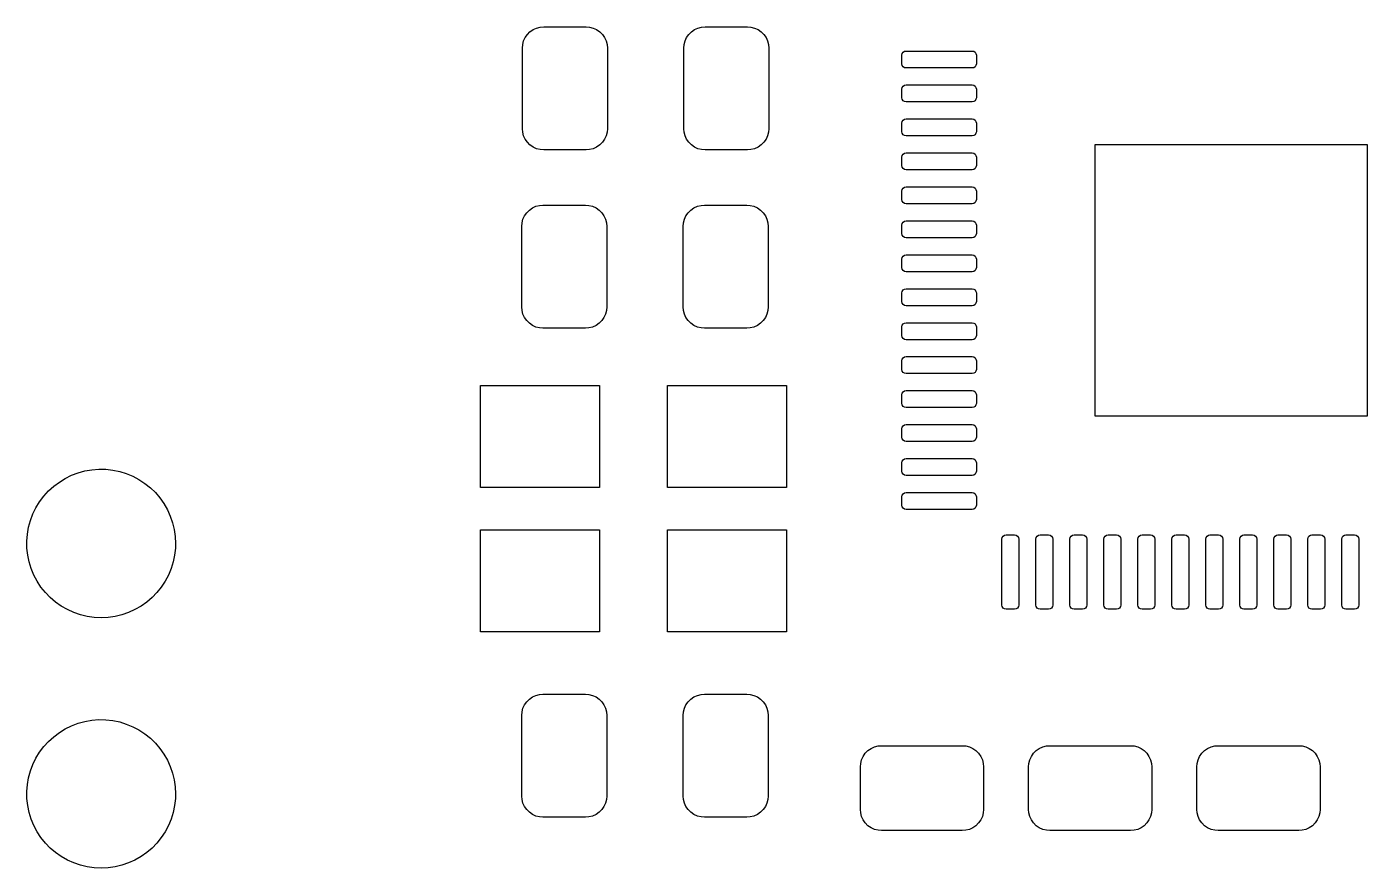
# Model space of a CAD drawing. Extents: x 92.4 to 156.4, y -90.2 to -56.2.
# Drawn here: x 110.83 to 126.6, y -81.92 to -72.01 of the extents above; entities that cross this region are included whole.
import ezdxf

# ---------------------------------------------------------------- set-up
doc = ezdxf.new("R2010")
doc.units = 0
doc.layers.add('BLACK', color=7, linetype='CONTINUOUS')

msp = doc.modelspace()

# ---------------------------------------------------------------- linework, layer by layer
at = {"layer": 'BLACK', "linetype": 'CONTINUOUS'}
for p, q in [((116.716, -72.1043), (116.747, -72.0729)), ((116.747, -72.0729), (116.784, -72.0475)), ((116.784, -72.0475), (116.824, -72.029)), ((116.824, -72.029), (116.867, -72.018)), ((116.867, -72.018), (116.908, -72.0147)), ((116.908, -72.0147), (117.408, -72.0147)), ((117.408, -72.0147), (117.448, -72.018)), ((117.448, -72.018), (117.491, -72.029)), ((117.491, -72.029), (117.531, -72.0475)), ((117.531, -72.0475), (117.568, -72.0729)), ((117.568, -72.0729), (117.599, -72.1043)), ((118.616, -72.1043), (118.647, -72.0729)), ((118.647, -72.0729), (118.684, -72.0475)), ((118.684, -72.0475), (118.724, -72.029)), ((118.724, -72.029), (118.767, -72.018)), ((118.767, -72.018), (118.808, -72.0147)), ((118.808, -72.0147), (119.308, -72.0147)), ((119.308, -72.0147), (119.348, -72.018)), ((119.348, -72.018), (119.391, -72.029)), ((119.391, -72.029), (119.431, -72.0475)), ((119.431, -72.0475), (119.468, -72.0729)), ((119.468, -72.0729), (119.499, -72.1043)), ((116.658, -72.2647), (116.661, -72.2243)), ((116.661, -72.2243), (116.672, -72.1812)), ((116.672, -72.1812), (116.69, -72.1408)), ((116.69, -72.1408), (116.716, -72.1043)), ((117.599, -72.1043), (117.625, -72.1408)), ((117.625, -72.1408), (117.643, -72.1812)), ((117.643, -72.1812), (117.654, -72.2243)), ((117.654, -72.2243), (117.658, -72.2647)), ((118.558, -72.2647), (118.561, -72.2243)), ((118.561, -72.2243), (118.572, -72.1812)), ((118.572, -72.1812), (118.59, -72.1408)), ((118.59, -72.1408), (118.616, -72.1043)), ((119.499, -72.1043), (119.525, -72.1408)), ((119.525, -72.1408), (119.543, -72.1812)), ((119.543, -72.1812), (119.554, -72.2243)), ((119.554, -72.2243), (119.558, -72.2647)), ((116.658, -73.2147), (116.658, -72.2647)), ((117.658, -72.2647), (117.658, -73.2147)), ((118.558, -73.2147), (118.558, -72.2647)), ((119.558, -72.2647), (119.558, -73.2147)), ((121.125, -72.35), (121.129, -72.3309)), ((121.125, -72.45), (121.125, -72.35)), ((121.129, -72.3309), (121.14, -72.3146)), ((121.14, -72.3146), (121.156, -72.3038)), ((121.156, -72.3038), (121.175, -72.3)), ((121.175, -72.3), (121.95, -72.3)), ((121.95, -72.3), (121.969, -72.3038)), ((121.969, -72.3038), (121.985, -72.3146)), ((121.985, -72.3146), (121.996, -72.3309)), ((121.996, -72.3309), (122, -72.35)), ((122, -72.35), (122, -72.45)), ((121.129, -72.4691), (121.125, -72.45)), ((121.14, -72.4854), (121.129, -72.4691)), ((121.156, -72.4962), (121.14, -72.4854)), ((121.175, -72.5), (121.156, -72.4962)), ((121.95, -72.5), (121.175, -72.5)), ((121.969, -72.4962), (121.95, -72.5)), ((121.985, -72.4854), (121.969, -72.4962)), ((121.996, -72.4691), (121.985, -72.4854)), ((122, -72.45), (121.996, -72.4691)), ((121.129, -72.7309), (121.14, -72.7146)), ((121.14, -72.7146), (121.156, -72.7038)), ((121.156, -72.7038), (121.175, -72.7)), ((121.175, -72.7), (121.95, -72.7)), ((121.95, -72.7), (121.969, -72.7038)), ((121.969, -72.7038), (121.985, -72.7146)), ((121.985, -72.7146), (121.996, -72.7309)), ((121.125, -72.75), (121.129, -72.7309)), ((121.125, -72.85), (121.125, -72.75)), ((121.129, -72.8691), (121.125, -72.85)), ((121.14, -72.8854), (121.129, -72.8691)), ((121.996, -72.8691), (121.985, -72.8854)), ((121.996, -72.7309), (122, -72.75)), ((122, -72.85), (121.996, -72.8691)), ((122, -72.75), (122, -72.85)), ((121.156, -72.8962), (121.14, -72.8854)), ((121.175, -72.9), (121.156, -72.8962)), ((121.95, -72.9), (121.175, -72.9)), ((121.969, -72.8962), (121.95, -72.9)), ((121.985, -72.8854), (121.969, -72.8962)), ((121.125, -73.15), (121.129, -73.1309)), ((121.125, -73.25), (121.125, -73.15)), ((121.129, -73.1309), (121.14, -73.1146)), ((121.14, -73.1146), (121.156, -73.1038)), ((121.156, -73.1038), (121.175, -73.1)), ((121.175, -73.1), (121.95, -73.1)), ((121.95, -73.1), (121.969, -73.1038)), ((121.969, -73.1038), (121.985, -73.1146)), ((121.985, -73.1146), (121.996, -73.1309)), ((121.996, -73.1309), (122, -73.15)), ((122, -73.15), (122, -73.25)), ((116.661, -73.2551), (116.658, -73.2147)), ((116.672, -73.2981), (116.661, -73.2551)), ((116.69, -73.3386), (116.672, -73.2981)), ((116.716, -73.3751), (116.69, -73.3386)), ((117.625, -73.3386), (117.599, -73.3751)), ((117.643, -73.2981), (117.625, -73.3386)), ((117.654, -73.2551), (117.643, -73.2981)), ((117.658, -73.2147), (117.654, -73.2551)), ((118.561, -73.2551), (118.558, -73.2147)), ((118.572, -73.2981), (118.561, -73.2551)), ((118.59, -73.3386), (118.572, -73.2981)), ((118.616, -73.3751), (118.59, -73.3386)), ((119.525, -73.3386), (119.499, -73.3751)), ((119.543, -73.2981), (119.525, -73.3386)), ((119.554, -73.2551), (119.543, -73.2981)), ((119.558, -73.2147), (119.554, -73.2551)), ((121.129, -73.2691), (121.125, -73.25)), ((121.14, -73.2854), (121.129, -73.2691)), ((121.156, -73.2962), (121.14, -73.2854)), ((121.175, -73.3), (121.156, -73.2962)), ((121.95, -73.3), (121.175, -73.3)), ((121.969, -73.2962), (121.95, -73.3)), ((121.985, -73.2854), (121.969, -73.2962)), ((121.996, -73.2691), (121.985, -73.2854)), ((122, -73.25), (121.996, -73.2691)), ((116.747, -73.4065), (116.716, -73.3751)), ((116.784, -73.4319), (116.747, -73.4065)), ((116.824, -73.4504), (116.784, -73.4319)), ((116.867, -73.4614), (116.824, -73.4504)), ((116.908, -73.4647), (116.867, -73.4614)), ((117.408, -73.4647), (116.908, -73.4647)), ((117.448, -73.4614), (117.408, -73.4647)), ((117.491, -73.4504), (117.448, -73.4614)), ((117.531, -73.4319), (117.491, -73.4504)), ((117.568, -73.4065), (117.531, -73.4319)), ((117.599, -73.3751), (117.568, -73.4065)), ((118.647, -73.4065), (118.616, -73.3751)), ((118.684, -73.4319), (118.647, -73.4065)), ((118.724, -73.4504), (118.684, -73.4319)), ((118.767, -73.4614), (118.724, -73.4504)), ((118.808, -73.4647), (118.767, -73.4614)), ((119.308, -73.4647), (118.808, -73.4647)), ((119.348, -73.4614), (119.308, -73.4647)), ((119.391, -73.4504), (119.348, -73.4614)), ((119.431, -73.4319), (119.391, -73.4504)), ((119.468, -73.4065), (119.431, -73.4319)), ((119.499, -73.3751), (119.468, -73.4065)), ((121.14, -73.5146), (121.156, -73.5038)), ((121.156, -73.5038), (121.175, -73.5)), ((121.175, -73.5), (121.95, -73.5)), ((121.95, -73.5), (121.969, -73.5038)), ((121.969, -73.5038), (121.985, -73.5146)), ((123.4, -76.6), (123.4, -73.4)), ((123.4, -73.4), (126.6, -73.4)), ((126.6, -73.4), (126.6, -76.6)), ((121.125, -73.55), (121.129, -73.5309)), ((121.125, -73.65), (121.125, -73.55)), ((121.129, -73.6691), (121.125, -73.65)), ((121.129, -73.5309), (121.14, -73.5146)), ((121.14, -73.6854), (121.129, -73.6691)), ((121.985, -73.5146), (121.996, -73.5309)), ((121.996, -73.6691), (121.985, -73.6854)), ((121.996, -73.5309), (122, -73.55)), ((122, -73.65), (121.996, -73.6691)), ((122, -73.55), (122, -73.65)), ((121.156, -73.6962), (121.14, -73.6854)), ((121.175, -73.7), (121.156, -73.6962)), ((121.95, -73.7), (121.175, -73.7)), ((121.969, -73.6962), (121.95, -73.7)), ((121.985, -73.6854), (121.969, -73.6962)), ((121.125, -73.95), (121.129, -73.9309)), ((121.125, -74.05), (121.125, -73.95)), ((121.129, -73.9309), (121.14, -73.9146)), ((121.14, -73.9146), (121.156, -73.9038)), ((121.156, -73.9038), (121.175, -73.9)), ((121.175, -73.9), (121.95, -73.9)), ((121.95, -73.9), (121.969, -73.9038)), ((121.969, -73.9038), (121.985, -73.9146)), ((121.985, -73.9146), (121.996, -73.9309)), ((121.996, -73.9309), (122, -73.95)), ((122, -73.95), (122, -74.05)), ((116.776, -74.1478), (116.817, -74.1293)), ((116.817, -74.1293), (116.86, -74.1183)), ((116.86, -74.1183), (116.9, -74.115)), ((116.9, -74.115), (117.4, -74.115)), ((117.4, -74.115), (117.44, -74.1183)), ((117.44, -74.1183), (117.483, -74.1293)), ((117.483, -74.1293), (117.524, -74.1478)), ((118.676, -74.1478), (118.717, -74.1293)), ((118.717, -74.1293), (118.76, -74.1183)), ((118.76, -74.1183), (118.8, -74.115)), ((118.8, -74.115), (119.3, -74.115)), ((119.3, -74.115), (119.34, -74.1183)), ((119.34, -74.1183), (119.383, -74.1293)), ((119.383, -74.1293), (119.424, -74.1478)), ((121.129, -74.0691), (121.125, -74.05)), ((121.14, -74.0854), (121.129, -74.0691)), ((121.156, -74.0962), (121.14, -74.0854)), ((121.175, -74.1), (121.156, -74.0962)), ((121.95, -74.1), (121.175, -74.1)), ((121.969, -74.0962), (121.95, -74.1)), ((121.985, -74.0854), (121.969, -74.0962)), ((121.996, -74.0691), (121.985, -74.0854)), ((122, -74.05), (121.996, -74.0691)), ((116.653, -74.3246), (116.664, -74.2815)), ((116.664, -74.2815), (116.683, -74.2411)), ((116.683, -74.2411), (116.708, -74.2046)), ((116.708, -74.2046), (116.74, -74.1732)), ((116.74, -74.1732), (116.776, -74.1478)), ((117.524, -74.1478), (117.56, -74.1732)), ((117.56, -74.1732), (117.592, -74.2046)), ((117.592, -74.2046), (117.617, -74.2411)), ((117.617, -74.2411), (117.636, -74.2815)), ((117.636, -74.2815), (117.647, -74.3246)), ((118.553, -74.3246), (118.564, -74.2815)), ((118.564, -74.2815), (118.583, -74.2411)), ((118.583, -74.2411), (118.608, -74.2046)), ((118.608, -74.2046), (118.64, -74.1732)), ((118.64, -74.1732), (118.676, -74.1478)), ((119.424, -74.1478), (119.46, -74.1732)), ((119.46, -74.1732), (119.492, -74.2046)), ((119.492, -74.2046), (119.517, -74.2411)), ((119.517, -74.2411), (119.536, -74.2815)), ((119.536, -74.2815), (119.547, -74.3246)), ((121.156, -74.3038), (121.175, -74.3)), ((121.175, -74.3), (121.95, -74.3)), ((121.95, -74.3), (121.969, -74.3038)), ((116.65, -74.365), (116.653, -74.3246)), ((116.65, -75.315), (116.65, -74.365)), ((117.647, -74.3246), (117.65, -74.365)), ((117.65, -74.365), (117.65, -75.315)), ((118.55, -74.365), (118.553, -74.3246)), ((118.55, -75.315), (118.55, -74.365)), ((119.547, -74.3246), (119.55, -74.365)), ((119.55, -74.365), (119.55, -75.315)), ((121.125, -74.35), (121.129, -74.3309)), ((121.125, -74.45), (121.125, -74.35)), ((121.129, -74.4691), (121.125, -74.45)), ((121.129, -74.3309), (121.14, -74.3146)), ((121.14, -74.3146), (121.156, -74.3038)), ((121.969, -74.3038), (121.985, -74.3146)), ((121.985, -74.3146), (121.996, -74.3309)), ((121.996, -74.3309), (122, -74.35)), ((122, -74.45), (121.996, -74.4691)), ((122, -74.35), (122, -74.45)), ((121.14, -74.4854), (121.129, -74.4691)), ((121.156, -74.4962), (121.14, -74.4854)), ((121.175, -74.5), (121.156, -74.4962)), ((121.95, -74.5), (121.175, -74.5)), ((121.969, -74.4962), (121.95, -74.5)), ((121.985, -74.4854), (121.969, -74.4962)), ((121.996, -74.4691), (121.985, -74.4854)), ((121.125, -74.75), (121.129, -74.7309)), ((121.125, -74.85), (121.125, -74.75)), ((121.129, -74.7309), (121.14, -74.7146)), ((121.14, -74.7146), (121.156, -74.7038)), ((121.156, -74.7038), (121.175, -74.7)), ((121.175, -74.7), (121.95, -74.7)), ((121.95, -74.7), (121.969, -74.7038)), ((121.969, -74.7038), (121.985, -74.7146)), ((121.985, -74.7146), (121.996, -74.7309)), ((121.996, -74.7309), (122, -74.75)), ((122, -74.75), (122, -74.85)), ((121.129, -74.8691), (121.125, -74.85)), ((121.14, -74.8854), (121.129, -74.8691)), ((121.156, -74.8962), (121.14, -74.8854)), ((121.175, -74.9), (121.156, -74.8962)), ((121.95, -74.9), (121.175, -74.9)), ((121.969, -74.8962), (121.95, -74.9)), ((121.985, -74.8854), (121.969, -74.8962)), ((121.996, -74.8691), (121.985, -74.8854)), ((122, -74.85), (121.996, -74.8691)), ((121.125, -75.15), (121.129, -75.1309)), ((121.125, -75.25), (121.125, -75.15)), ((121.129, -75.1309), (121.14, -75.1146)), ((121.14, -75.1146), (121.156, -75.1038)), ((121.156, -75.1038), (121.175, -75.1)), ((121.175, -75.1), (121.95, -75.1)), ((121.95, -75.1), (121.969, -75.1038)), ((121.969, -75.1038), (121.985, -75.1146)), ((121.985, -75.1146), (121.996, -75.1309)), ((121.996, -75.1309), (122, -75.15)), ((122, -75.15), (122, -75.25)), ((116.653, -75.3554), (116.65, -75.315)), ((116.664, -75.3985), (116.653, -75.3554)), ((116.683, -75.4389), (116.664, -75.3985)), ((117.636, -75.3985), (117.617, -75.4389)), ((117.647, -75.3554), (117.636, -75.3985)), ((117.65, -75.315), (117.647, -75.3554)), ((118.553, -75.3554), (118.55, -75.315)), ((118.564, -75.3985), (118.553, -75.3554)), ((118.583, -75.4389), (118.564, -75.3985)), ((119.536, -75.3985), (119.517, -75.4389)), ((119.547, -75.3554), (119.536, -75.3985)), ((119.55, -75.315), (119.547, -75.3554)), ((121.129, -75.2691), (121.125, -75.25)), ((121.14, -75.2854), (121.129, -75.2691)), ((121.156, -75.2962), (121.14, -75.2854)), ((121.175, -75.3), (121.156, -75.2962)), ((121.95, -75.3), (121.175, -75.3)), ((121.969, -75.2962), (121.95, -75.3)), ((121.985, -75.2854), (121.969, -75.2962)), ((121.996, -75.2691), (121.985, -75.2854)), ((122, -75.25), (121.996, -75.2691)), ((116.708, -75.4754), (116.683, -75.4389)), ((116.74, -75.5068), (116.708, -75.4754)), ((116.776, -75.5322), (116.74, -75.5068)), ((116.817, -75.5507), (116.776, -75.5322)), ((116.86, -75.5617), (116.817, -75.5507)), ((116.9, -75.565), (116.86, -75.5617)), ((117.44, -75.5617), (117.4, -75.565)), ((117.483, -75.5507), (117.44, -75.5617)), ((117.524, -75.5322), (117.483, -75.5507)), ((117.56, -75.5068), (117.524, -75.5322)), ((117.592, -75.4754), (117.56, -75.5068)), ((117.617, -75.4389), (117.592, -75.4754)), ((118.608, -75.4754), (118.583, -75.4389)), ((118.64, -75.5068), (118.608, -75.4754)), ((118.676, -75.5322), (118.64, -75.5068)), ((118.717, -75.5507), (118.676, -75.5322)), ((118.76, -75.5617), (118.717, -75.5507)), ((118.8, -75.565), (118.76, -75.5617)), ((119.34, -75.5617), (119.3, -75.565)), ((119.383, -75.5507), (119.34, -75.5617)), ((119.424, -75.5322), (119.383, -75.5507)), ((119.46, -75.5068), (119.424, -75.5322)), ((119.492, -75.4754), (119.46, -75.5068)), ((119.517, -75.4389), (119.492, -75.4754)), ((121.125, -75.55), (121.129, -75.5309)), ((121.125, -75.65), (121.125, -75.55)), ((121.129, -75.5309), (121.14, -75.5146)), ((121.14, -75.5146), (121.156, -75.5038)), ((121.156, -75.5038), (121.175, -75.5)), ((121.175, -75.5), (121.95, -75.5)), ((121.95, -75.5), (121.969, -75.5038)), ((121.969, -75.5038), (121.985, -75.5146)), ((121.985, -75.5146), (121.996, -75.5309)), ((121.996, -75.5309), (122, -75.55)), ((122, -75.55), (122, -75.65)), ((117.4, -75.565), (116.9, -75.565)), ((119.3, -75.565), (118.8, -75.565)), ((121.129, -75.6691), (121.125, -75.65)), ((121.14, -75.6854), (121.129, -75.6691)), ((121.156, -75.6962), (121.14, -75.6854)), ((121.175, -75.7), (121.156, -75.6962)), ((121.95, -75.7), (121.175, -75.7)), ((121.969, -75.6962), (121.95, -75.7)), ((121.985, -75.6854), (121.969, -75.6962)), ((121.996, -75.6691), (121.985, -75.6854)), ((122, -75.65), (121.996, -75.6691)), ((121.125, -75.95), (121.129, -75.9309)), ((121.125, -76.05), (121.125, -75.95)), ((121.129, -75.9309), (121.14, -75.9146)), ((121.14, -75.9146), (121.156, -75.9038)), ((121.156, -75.9038), (121.175, -75.9)), ((121.175, -75.9), (121.95, -75.9)), ((121.95, -75.9), (121.969, -75.9038)), ((121.969, -75.9038), (121.985, -75.9146)), ((121.985, -75.9146), (121.996, -75.9309)), ((121.996, -75.9309), (122, -75.95)), ((122, -75.95), (122, -76.05)), ((121.129, -76.0691), (121.125, -76.05)), ((121.14, -76.0854), (121.129, -76.0691)), ((121.156, -76.0962), (121.14, -76.0854)), ((121.175, -76.1), (121.156, -76.0962)), ((121.95, -76.1), (121.175, -76.1)), ((121.969, -76.0962), (121.95, -76.1)), ((121.985, -76.0854), (121.969, -76.0962)), ((121.996, -76.0691), (121.985, -76.0854)), ((122, -76.05), (121.996, -76.0691)), ((116.166, -77.4394), (116.166, -76.2394)), ((116.166, -76.2394), (117.566, -76.2394)), ((117.566, -76.2394), (117.566, -77.4394)), ((118.366, -77.4394), (118.366, -76.2394)), ((118.366, -76.2394), (119.766, -76.2394)), ((119.766, -76.2394), (119.766, -77.4394)), ((121.125, -76.35), (121.129, -76.3309)), ((121.125, -76.45), (121.125, -76.35)), ((121.129, -76.3309), (121.14, -76.3146)), ((121.14, -76.3146), (121.156, -76.3038)), ((121.156, -76.3038), (121.175, -76.3)), ((121.175, -76.3), (121.95, -76.3)), ((121.95, -76.3), (121.969, -76.3038)), ((121.969, -76.3038), (121.985, -76.3146)), ((121.985, -76.3146), (121.996, -76.3309)), ((121.996, -76.3309), (122, -76.35)), ((122, -76.35), (122, -76.45)), ((121.129, -76.4691), (121.125, -76.45)), ((121.14, -76.4854), (121.129, -76.4691)), ((121.156, -76.4962), (121.14, -76.4854)), ((121.175, -76.5), (121.156, -76.4962)), ((121.95, -76.5), (121.175, -76.5)), ((121.969, -76.4962), (121.95, -76.5)), ((121.985, -76.4854), (121.969, -76.4962)), ((121.996, -76.4691), (121.985, -76.4854)), ((122, -76.45), (121.996, -76.4691)), ((126.6, -76.6), (123.4, -76.6)), ((121.125, -76.75), (121.129, -76.7309)), ((121.125, -76.85), (121.125, -76.75)), ((121.129, -76.7309), (121.14, -76.7146)), ((121.14, -76.7146), (121.156, -76.7038)), ((121.156, -76.7038), (121.175, -76.7)), ((121.175, -76.7), (121.95, -76.7)), ((121.95, -76.7), (121.969, -76.7038)), ((121.969, -76.7038), (121.985, -76.7146)), ((121.985, -76.7146), (121.996, -76.7309)), ((121.996, -76.7309), (122, -76.75)), ((122, -76.75), (122, -76.85)), ((121.129, -76.8691), (121.125, -76.85)), ((121.14, -76.8854), (121.129, -76.8691)), ((121.156, -76.8962), (121.14, -76.8854)), ((121.175, -76.9), (121.156, -76.8962)), ((121.95, -76.9), (121.175, -76.9)), ((121.969, -76.8962), (121.95, -76.9)), ((121.985, -76.8854), (121.969, -76.8962)), ((121.996, -76.8691), (121.985, -76.8854)), ((122, -76.85), (121.996, -76.8691)), ((121.125, -77.15), (121.129, -77.1309)), ((121.129, -77.1309), (121.14, -77.1146)), ((121.14, -77.1146), (121.156, -77.1038)), ((121.156, -77.1038), (121.175, -77.1)), ((121.175, -77.1), (121.95, -77.1)), ((121.95, -77.1), (121.969, -77.1038)), ((121.969, -77.1038), (121.985, -77.1146)), ((121.985, -77.1146), (121.996, -77.1309)), ((121.996, -77.1309), (122, -77.15)), ((111.278, -77.3332), (111.352, -77.297)), ((111.352, -77.297), (111.43, -77.2678)), ((111.43, -77.2678), (111.509, -77.2461)), ((111.509, -77.2461), (111.59, -77.2319)), ((111.59, -77.2319), (111.673, -77.2254)), ((111.673, -77.2254), (111.755, -77.2267)), ((111.755, -77.2267), (111.837, -77.2358)), ((111.837, -77.2358), (111.918, -77.2525)), ((111.918, -77.2525), (111.996, -77.2767)), ((111.996, -77.2767), (112.073, -77.3083)), ((121.125, -77.25), (121.125, -77.15)), ((121.129, -77.2691), (121.125, -77.25)), ((121.14, -77.2854), (121.129, -77.2691)), ((121.156, -77.2962), (121.14, -77.2854)), ((121.175, -77.3), (121.156, -77.2962)), ((121.969, -77.2962), (121.95, -77.3)), ((121.985, -77.2854), (121.969, -77.2962)), ((121.996, -77.2691), (121.985, -77.2854)), ((122, -77.25), (121.996, -77.2691)), ((122, -77.15), (122, -77.25)), ((111.081, -77.4813), (111.142, -77.4258)), ((111.142, -77.4258), (111.208, -77.3763)), ((111.208, -77.3763), (111.278, -77.3332)), ((112.073, -77.3083), (112.145, -77.3469)), ((112.145, -77.3469), (112.214, -77.3921)), ((112.214, -77.3921), (112.279, -77.4437)), ((112.279, -77.4437), (112.338, -77.501)), ((117.566, -77.4394), (116.166, -77.4394)), ((119.766, -77.4394), (118.366, -77.4394)), ((121.95, -77.3), (121.175, -77.3)), ((110.933, -77.6785), (110.976, -77.6082)), ((110.976, -77.6082), (111.026, -77.5423)), ((111.026, -77.5423), (111.081, -77.4813)), ((112.338, -77.501), (112.391, -77.5637)), ((112.391, -77.5637), (112.439, -77.6312)), ((121.125, -77.55), (121.129, -77.5309)), ((121.125, -77.65), (121.125, -77.55)), ((121.129, -77.5309), (121.14, -77.5146)), ((121.14, -77.5146), (121.156, -77.5038)), ((121.156, -77.5038), (121.175, -77.5)), ((121.175, -77.5), (121.95, -77.5)), ((121.95, -77.5), (121.969, -77.5038)), ((121.969, -77.5038), (121.985, -77.5146)), ((121.985, -77.5146), (121.996, -77.5309)), ((121.996, -77.5309), (122, -77.55)), ((122, -77.55), (122, -77.65)), ((110.868, -77.8296), (110.897, -77.7525)), ((110.897, -77.7525), (110.933, -77.6785)), ((112.439, -77.6312), (112.48, -77.7028)), ((112.48, -77.7028), (112.514, -77.7779)), ((121.129, -77.6691), (121.125, -77.65)), ((121.14, -77.6854), (121.129, -77.6691)), ((121.156, -77.6962), (121.14, -77.6854)), ((121.175, -77.7), (121.156, -77.6962)), ((121.95, -77.7), (121.175, -77.7)), ((121.969, -77.6962), (121.95, -77.7)), ((121.985, -77.6854), (121.969, -77.6962)), ((121.996, -77.6691), (121.985, -77.6854)), ((122, -77.65), (121.996, -77.6691)), ((110.832, -77.9903), (110.846, -77.9091)), ((110.846, -77.9091), (110.868, -77.8296)), ((112.514, -77.7779), (112.54, -77.8559)), ((112.54, -77.8559), (112.56, -77.936)), ((110.825, -78.0725), (110.832, -77.9903)), ((110.827, -78.1549), (110.825, -78.0725)), ((112.56, -77.936), (112.571, -78.0177)), ((112.571, -78.0177), (112.575, -78.1)), ((116.166, -79.1394), (116.166, -77.9394)), ((116.166, -77.9394), (117.566, -77.9394)), ((117.566, -77.9394), (117.566, -79.1394)), ((118.366, -79.1394), (118.366, -77.9394)), ((118.366, -77.9394), (119.766, -77.9394)), ((119.766, -77.9394), (119.766, -79.1394)), ((122.3, -78.05), (122.304, -78.0309)), ((122.3, -78.825), (122.3, -78.05)), ((122.304, -78.0309), (122.315, -78.0146)), ((122.315, -78.0146), (122.331, -78.0038)), ((122.331, -78.0038), (122.35, -78)), ((122.35, -78), (122.45, -78)), ((122.45, -78), (122.469, -78.0038)), ((122.469, -78.0038), (122.485, -78.0146)), ((122.485, -78.0146), (122.496, -78.0309)), ((122.496, -78.0309), (122.5, -78.05)), ((122.5, -78.05), (122.5, -78.825)), ((122.7, -78.05), (122.704, -78.0309)), ((122.7, -78.825), (122.7, -78.05)), ((122.704, -78.0309), (122.715, -78.0146)), ((122.715, -78.0146), (122.731, -78.0038)), ((122.731, -78.0038), (122.75, -78)), ((122.75, -78), (122.85, -78)), ((122.85, -78), (122.869, -78.0038)), ((122.869, -78.0038), (122.885, -78.0146)), ((122.885, -78.0146), (122.896, -78.0309)), ((122.896, -78.0309), (122.9, -78.05)), ((122.9, -78.05), (122.9, -78.825)), ((123.1, -78.05), (123.104, -78.0309)), ((123.1, -78.825), (123.1, -78.05)), ((123.104, -78.0309), (123.115, -78.0146)), ((123.115, -78.0146), (123.131, -78.0038)), ((123.131, -78.0038), (123.15, -78)), ((123.15, -78), (123.25, -78)), ((123.25, -78), (123.269, -78.0038)), ((123.269, -78.0038), (123.285, -78.0146)), ((123.285, -78.0146), (123.296, -78.0309)), ((123.296, -78.0309), (123.3, -78.05)), ((123.3, -78.05), (123.3, -78.825)), ((123.5, -78.05), (123.504, -78.0309)), ((123.5, -78.825), (123.5, -78.05)), ((123.504, -78.0309), (123.515, -78.0146)), ((123.515, -78.0146), (123.531, -78.0038)), ((123.531, -78.0038), (123.55, -78)), ((123.55, -78), (123.65, -78)), ((123.65, -78), (123.669, -78.0038)), ((123.669, -78.0038), (123.685, -78.0146)), ((123.685, -78.0146), (123.696, -78.0309)), ((123.696, -78.0309), (123.7, -78.05)), ((123.7, -78.05), (123.7, -78.825)), ((123.9, -78.05), (123.904, -78.0309)), ((123.9, -78.825), (123.9, -78.05)), ((123.904, -78.0309), (123.915, -78.0146)), ((123.915, -78.0146), (123.931, -78.0038)), ((123.931, -78.0038), (123.95, -78)), ((123.95, -78), (124.05, -78)), ((124.05, -78), (124.069, -78.0038)), ((124.069, -78.0038), (124.085, -78.0146)), ((124.085, -78.0146), (124.096, -78.0309)), ((124.096, -78.0309), (124.1, -78.05)), ((124.1, -78.05), (124.1, -78.825)), ((124.3, -78.05), (124.304, -78.0309)), ((124.3, -78.825), (124.3, -78.05)), ((124.304, -78.0309), (124.315, -78.0146)), ((124.315, -78.0146), (124.331, -78.0038)), ((124.331, -78.0038), (124.35, -78)), ((124.35, -78), (124.45, -78)), ((124.45, -78), (124.469, -78.0038)), ((124.469, -78.0038), (124.485, -78.0146)), ((124.485, -78.0146), (124.496, -78.0309)), ((124.496, -78.0309), (124.5, -78.05)), ((124.5, -78.05), (124.5, -78.825)), ((124.7, -78.05), (124.704, -78.0309)), ((124.7, -78.825), (124.7, -78.05)), ((124.704, -78.0309), (124.715, -78.0146)), ((124.715, -78.0146), (124.731, -78.0038)), ((124.731, -78.0038), (124.75, -78)), ((124.75, -78), (124.85, -78)), ((124.85, -78), (124.869, -78.0038)), ((124.869, -78.0038), (124.885, -78.0146)), ((124.885, -78.0146), (124.896, -78.0309)), ((124.896, -78.0309), (124.9, -78.05)), ((124.9, -78.05), (124.9, -78.825)), ((125.1, -78.05), (125.104, -78.0309)), ((125.1, -78.825), (125.1, -78.05)), ((125.104, -78.0309), (125.115, -78.0146)), ((125.115, -78.0146), (125.131, -78.0038)), ((125.131, -78.0038), (125.15, -78)), ((125.15, -78), (125.25, -78)), ((125.25, -78), (125.269, -78.0038)), ((125.269, -78.0038), (125.285, -78.0146)), ((125.285, -78.0146), (125.296, -78.0309)), ((125.296, -78.0309), (125.3, -78.05)), ((125.3, -78.05), (125.3, -78.825)), ((125.5, -78.05), (125.504, -78.0309)), ((125.5, -78.825), (125.5, -78.05)), ((125.504, -78.0309), (125.515, -78.0146)), ((125.515, -78.0146), (125.531, -78.0038)), ((125.531, -78.0038), (125.55, -78)), ((125.55, -78), (125.65, -78)), ((125.65, -78), (125.669, -78.0038)), ((125.669, -78.0038), (125.685, -78.0146)), ((125.685, -78.0146), (125.696, -78.0309)), ((125.696, -78.0309), (125.7, -78.05)), ((125.7, -78.05), (125.7, -78.825)), ((125.9, -78.05), (125.904, -78.0309)), ((125.9, -78.825), (125.9, -78.05)), ((125.904, -78.0309), (125.915, -78.0146)), ((125.915, -78.0146), (125.931, -78.0038)), ((125.931, -78.0038), (125.95, -78)), ((125.95, -78), (126.05, -78)), ((126.05, -78), (126.069, -78.0038)), ((126.069, -78.0038), (126.085, -78.0146)), ((126.085, -78.0146), (126.096, -78.0309)), ((126.096, -78.0309), (126.1, -78.05)), ((126.1, -78.05), (126.1, -78.825)), ((126.3, -78.05), (126.304, -78.0309)), ((126.3, -78.825), (126.3, -78.05)), ((126.304, -78.0309), (126.315, -78.0146)), ((126.315, -78.0146), (126.331, -78.0038)), ((126.331, -78.0038), (126.35, -78)), ((126.35, -78), (126.45, -78)), ((126.45, -78), (126.469, -78.0038)), ((126.469, -78.0038), (126.485, -78.0146)), ((126.485, -78.0146), (126.496, -78.0309)), ((126.496, -78.0309), (126.5, -78.05)), ((126.5, -78.05), (126.5, -78.825)), ((110.836, -78.2369), (110.827, -78.1549)), ((110.852, -78.3176), (110.836, -78.2369)), ((112.564, -78.2369), (112.548, -78.3176)), ((112.573, -78.1549), (112.564, -78.2369)), ((112.575, -78.1), (112.573, -78.1549)), ((110.877, -78.3964), (110.852, -78.3176)), ((110.908, -78.4726), (110.877, -78.3964)), ((112.523, -78.3964), (112.492, -78.4726)), ((112.548, -78.3176), (112.523, -78.3964)), ((110.947, -78.5454), (110.908, -78.4726)), ((110.992, -78.6143), (110.947, -78.5454)), ((112.453, -78.5454), (112.408, -78.6143)), ((112.492, -78.4726), (112.453, -78.5454)), ((111.044, -78.6786), (110.992, -78.6143)), ((111.101, -78.7378), (111.044, -78.6786)), ((112.356, -78.6786), (112.299, -78.7378)), ((112.408, -78.6143), (112.356, -78.6786)), ((111.164, -78.7914), (111.101, -78.7378)), ((111.231, -78.8388), (111.164, -78.7914)), ((111.303, -78.8796), (111.231, -78.8388)), ((112.169, -78.8388), (112.097, -78.8796)), ((112.236, -78.7914), (112.169, -78.8388)), ((112.299, -78.7378), (112.236, -78.7914)), ((122.304, -78.8441), (122.3, -78.825)), ((122.315, -78.8604), (122.304, -78.8441)), ((122.331, -78.8712), (122.315, -78.8604)), ((122.35, -78.875), (122.331, -78.8712)), ((122.469, -78.8712), (122.45, -78.875)), ((122.485, -78.8604), (122.469, -78.8712)), ((122.496, -78.8441), (122.485, -78.8604)), ((122.5, -78.825), (122.496, -78.8441)), ((122.704, -78.8441), (122.7, -78.825)), ((122.715, -78.8604), (122.704, -78.8441)), ((122.731, -78.8712), (122.715, -78.8604)), ((122.75, -78.875), (122.731, -78.8712)), ((122.869, -78.8712), (122.85, -78.875)), ((122.885, -78.8604), (122.869, -78.8712)), ((122.896, -78.8441), (122.885, -78.8604)), ((122.9, -78.825), (122.896, -78.8441)), ((123.104, -78.8441), (123.1, -78.825)), ((123.115, -78.8604), (123.104, -78.8441)), ((123.131, -78.8712), (123.115, -78.8604)), ((123.15, -78.875), (123.131, -78.8712)), ((123.269, -78.8712), (123.25, -78.875)), ((123.285, -78.8604), (123.269, -78.8712)), ((123.296, -78.8441), (123.285, -78.8604)), ((123.3, -78.825), (123.296, -78.8441)), ((123.504, -78.8441), (123.5, -78.825)), ((123.515, -78.8604), (123.504, -78.8441)), ((123.531, -78.8712), (123.515, -78.8604)), ((123.55, -78.875), (123.531, -78.8712)), ((123.669, -78.8712), (123.65, -78.875)), ((123.685, -78.8604), (123.669, -78.8712)), ((123.696, -78.8441), (123.685, -78.8604)), ((123.7, -78.825), (123.696, -78.8441)), ((123.904, -78.8441), (123.9, -78.825)), ((123.915, -78.8604), (123.904, -78.8441)), ((123.931, -78.8712), (123.915, -78.8604)), ((123.95, -78.875), (123.931, -78.8712)), ((124.069, -78.8712), (124.05, -78.875)), ((124.085, -78.8604), (124.069, -78.8712)), ((124.096, -78.8441), (124.085, -78.8604)), ((124.1, -78.825), (124.096, -78.8441)), ((124.304, -78.8441), (124.3, -78.825)), ((124.315, -78.8604), (124.304, -78.8441)), ((124.331, -78.8712), (124.315, -78.8604)), ((124.35, -78.875), (124.331, -78.8712)), ((124.469, -78.8712), (124.45, -78.875)), ((124.485, -78.8604), (124.469, -78.8712)), ((124.496, -78.8441), (124.485, -78.8604)), ((124.5, -78.825), (124.496, -78.8441)), ((124.704, -78.8441), (124.7, -78.825)), ((124.715, -78.8604), (124.704, -78.8441)), ((124.731, -78.8712), (124.715, -78.8604)), ((124.75, -78.875), (124.731, -78.8712)), ((124.869, -78.8712), (124.85, -78.875)), ((124.885, -78.8604), (124.869, -78.8712)), ((124.896, -78.8441), (124.885, -78.8604)), ((124.9, -78.825), (124.896, -78.8441)), ((125.104, -78.8441), (125.1, -78.825)), ((125.115, -78.8604), (125.104, -78.8441)), ((125.131, -78.8712), (125.115, -78.8604)), ((125.15, -78.875), (125.131, -78.8712)), ((125.269, -78.8712), (125.25, -78.875)), ((125.285, -78.8604), (125.269, -78.8712)), ((125.296, -78.8441), (125.285, -78.8604)), ((125.3, -78.825), (125.296, -78.8441)), ((125.504, -78.8441), (125.5, -78.825)), ((125.515, -78.8604), (125.504, -78.8441)), ((125.531, -78.8712), (125.515, -78.8604)), ((125.55, -78.875), (125.531, -78.8712)), ((125.669, -78.8712), (125.65, -78.875)), ((125.685, -78.8604), (125.669, -78.8712)), ((125.696, -78.8441), (125.685, -78.8604)), ((125.7, -78.825), (125.696, -78.8441)), ((125.904, -78.8441), (125.9, -78.825)), ((125.915, -78.8604), (125.904, -78.8441)), ((125.931, -78.8712), (125.915, -78.8604)), ((125.95, -78.875), (125.931, -78.8712)), ((126.069, -78.8712), (126.05, -78.875)), ((126.085, -78.8604), (126.069, -78.8712)), ((126.096, -78.8441), (126.085, -78.8604)), ((126.1, -78.825), (126.096, -78.8441)), ((126.304, -78.8441), (126.3, -78.825)), ((126.315, -78.8604), (126.304, -78.8441)), ((126.331, -78.8712), (126.315, -78.8604)), ((126.35, -78.875), (126.331, -78.8712)), ((126.469, -78.8712), (126.45, -78.875)), ((126.485, -78.8604), (126.469, -78.8712)), ((126.496, -78.8441), (126.485, -78.8604)), ((126.5, -78.825), (126.496, -78.8441)), ((111.378, -78.9136), (111.303, -78.8796)), ((111.456, -78.9403), (111.378, -78.9136)), ((111.536, -78.9595), (111.456, -78.9403)), ((111.618, -78.9711), (111.536, -78.9595)), ((111.7, -78.975), (111.618, -78.9711)), ((111.782, -78.9711), (111.7, -78.975)), ((111.864, -78.9595), (111.782, -78.9711)), ((111.944, -78.9403), (111.864, -78.9595)), ((112.022, -78.9136), (111.944, -78.9403)), ((112.097, -78.8796), (112.022, -78.9136)), ((122.45, -78.875), (122.35, -78.875)), ((122.85, -78.875), (122.75, -78.875)), ((123.25, -78.875), (123.15, -78.875)), ((123.65, -78.875), (123.55, -78.875)), ((124.05, -78.875), (123.95, -78.875)), ((124.45, -78.875), (124.35, -78.875)), ((124.85, -78.875), (124.75, -78.875)), ((125.25, -78.875), (125.15, -78.875)), ((125.65, -78.875), (125.55, -78.875)), ((126.05, -78.875), (125.95, -78.875)), ((126.45, -78.875), (126.35, -78.875)), ((117.566, -79.1394), (116.166, -79.1394)), ((119.766, -79.1394), (118.366, -79.1394)), ((116.683, -80.0011), (116.708, -79.9646)), ((116.708, -79.9646), (116.74, -79.9332)), ((116.74, -79.9332), (116.776, -79.9078)), ((116.776, -79.9078), (116.817, -79.8893)), ((116.817, -79.8893), (116.86, -79.8783)), ((116.86, -79.8783), (116.9, -79.875)), ((116.9, -79.875), (117.4, -79.875)), ((117.4, -79.875), (117.44, -79.8783)), ((117.44, -79.8783), (117.483, -79.8893)), ((117.483, -79.8893), (117.524, -79.9078)), ((117.524, -79.9078), (117.56, -79.9332)), ((117.56, -79.9332), (117.592, -79.9646)), ((117.592, -79.9646), (117.617, -80.0011)), ((118.583, -80.0011), (118.608, -79.9646)), ((118.608, -79.9646), (118.64, -79.9332)), ((118.64, -79.9332), (118.676, -79.9078)), ((118.676, -79.9078), (118.717, -79.8893)), ((118.717, -79.8893), (118.76, -79.8783)), ((118.76, -79.8783), (118.8, -79.875)), ((118.8, -79.875), (119.3, -79.875)), ((119.3, -79.875), (119.34, -79.8783)), ((119.34, -79.8783), (119.383, -79.8893)), ((119.383, -79.8893), (119.424, -79.9078)), ((119.424, -79.9078), (119.46, -79.9332)), ((119.46, -79.9332), (119.492, -79.9646)), ((119.492, -79.9646), (119.517, -80.0011)), ((116.65, -80.125), (116.653, -80.0846)), ((116.65, -81.075), (116.65, -80.125)), ((116.653, -80.0846), (116.664, -80.0415)), ((116.664, -80.0415), (116.683, -80.0011)), ((117.617, -80.0011), (117.636, -80.0415)), ((117.636, -80.0415), (117.647, -80.0846)), ((117.647, -80.0846), (117.65, -80.125)), ((117.65, -80.125), (117.65, -81.075)), ((118.55, -80.125), (118.553, -80.0846)), ((118.55, -81.075), (118.55, -80.125)), ((118.553, -80.0846), (118.564, -80.0415)), ((118.564, -80.0415), (118.583, -80.0011)), ((119.517, -80.0011), (119.536, -80.0415)), ((119.536, -80.0415), (119.547, -80.0846)), ((119.547, -80.0846), (119.55, -80.125)), ((119.55, -80.125), (119.55, -81.075)), ((111.208, -80.3263), (111.278, -80.2832)), ((111.278, -80.2832), (111.352, -80.247)), ((111.352, -80.247), (111.43, -80.2178)), ((111.43, -80.2178), (111.509, -80.1961)), ((111.509, -80.1961), (111.59, -80.1819)), ((111.59, -80.1819), (111.673, -80.1754)), ((111.673, -80.1754), (111.755, -80.1767)), ((111.755, -80.1767), (111.837, -80.1858)), ((111.837, -80.1858), (111.918, -80.2025)), ((111.918, -80.2025), (111.996, -80.2267)), ((111.996, -80.2267), (112.073, -80.2583)), ((112.073, -80.2583), (112.145, -80.2969)), ((111.026, -80.4923), (111.081, -80.4313)), ((111.081, -80.4313), (111.142, -80.3758)), ((111.142, -80.3758), (111.208, -80.3263)), ((112.145, -80.2969), (112.214, -80.3421)), ((112.214, -80.3421), (112.279, -80.3937)), ((112.279, -80.3937), (112.338, -80.451)), ((112.338, -80.451), (112.391, -80.5137)), ((110.933, -80.6285), (110.976, -80.5582)), ((110.976, -80.5582), (111.026, -80.4923)), ((112.391, -80.5137), (112.439, -80.5812)), ((112.439, -80.5812), (112.48, -80.6528)), ((120.65, -80.6486), (120.668, -80.6082)), ((120.668, -80.6082), (120.693, -80.5717)), ((120.693, -80.5717), (120.725, -80.5403)), ((120.725, -80.5403), (120.761, -80.5149)), ((120.761, -80.5149), (120.802, -80.4964)), ((120.802, -80.4964), (120.845, -80.4854)), ((120.845, -80.4854), (120.885, -80.4821)), ((120.885, -80.4821), (121.835, -80.4821)), ((121.835, -80.4821), (121.876, -80.4854)), ((121.876, -80.4854), (121.919, -80.4964)), ((121.919, -80.4964), (121.959, -80.5149)), ((121.959, -80.5149), (121.996, -80.5403)), ((121.996, -80.5403), (122.027, -80.5717)), ((122.027, -80.5717), (122.052, -80.6082)), ((122.052, -80.6082), (122.071, -80.6486)), ((122.63, -80.6486), (122.648, -80.6082)), ((122.648, -80.6082), (122.673, -80.5717)), ((122.673, -80.5717), (122.705, -80.5403)), ((122.705, -80.5403), (122.741, -80.5149)), ((122.741, -80.5149), (122.782, -80.4964)), ((122.782, -80.4964), (122.825, -80.4854)), ((122.825, -80.4854), (122.865, -80.4821)), ((122.865, -80.4821), (123.815, -80.4821)), ((123.815, -80.4821), (123.856, -80.4854)), ((123.856, -80.4854), (123.899, -80.4964)), ((123.899, -80.4964), (123.939, -80.5149)), ((123.939, -80.5149), (123.976, -80.5403)), ((123.976, -80.5403), (124.007, -80.5717)), ((124.007, -80.5717), (124.032, -80.6082)), ((124.032, -80.6082), (124.051, -80.6486)), ((124.609, -80.6486), (124.628, -80.6082)), ((124.628, -80.6082), (124.653, -80.5717)), ((124.653, -80.5717), (124.685, -80.5403)), ((124.685, -80.5403), (124.721, -80.5149)), ((124.721, -80.5149), (124.762, -80.4964)), ((124.762, -80.4964), (124.805, -80.4854)), ((124.805, -80.4854), (124.845, -80.4821)), ((124.845, -80.4821), (125.795, -80.4821)), ((125.795, -80.4821), (125.835, -80.4854)), ((125.835, -80.4854), (125.879, -80.4964)), ((125.879, -80.4964), (125.919, -80.5149)), ((125.919, -80.5149), (125.955, -80.5403)), ((125.955, -80.5403), (125.987, -80.5717)), ((125.987, -80.5717), (126.012, -80.6082)), ((126.012, -80.6082), (126.031, -80.6486)), ((110.868, -80.7796), (110.897, -80.7025)), ((110.897, -80.7025), (110.933, -80.6285)), ((112.48, -80.6528), (112.514, -80.7279)), ((112.514, -80.7279), (112.54, -80.8059)), ((120.635, -80.7321), (120.639, -80.6917)), ((120.635, -81.2321), (120.635, -80.7321)), ((120.639, -80.6917), (120.65, -80.6486)), ((122.071, -80.6486), (122.082, -80.6917)), ((122.082, -80.6917), (122.085, -80.7321)), ((122.085, -80.7321), (122.085, -81.2321)), ((122.615, -80.7321), (122.618, -80.6917)), ((122.615, -81.2321), (122.615, -80.7321)), ((122.618, -80.6917), (122.63, -80.6486)), ((124.051, -80.6486), (124.062, -80.6917)), ((124.062, -80.6917), (124.065, -80.7321)), ((124.065, -80.7321), (124.065, -81.2321)), ((124.595, -80.7321), (124.598, -80.6917)), ((124.595, -81.2321), (124.595, -80.7321)), ((124.598, -80.6917), (124.609, -80.6486)), ((126.031, -80.6486), (126.042, -80.6917)), ((126.042, -80.6917), (126.045, -80.7321)), ((126.045, -80.7321), (126.045, -81.2321)), ((110.832, -80.9403), (110.846, -80.8591)), ((110.846, -80.8591), (110.868, -80.7796)), ((112.54, -80.8059), (112.56, -80.886)), ((112.56, -80.886), (112.571, -80.9677)), ((110.825, -81.0225), (110.832, -80.9403)), ((110.827, -81.1049), (110.825, -81.0225)), ((112.571, -80.9677), (112.575, -81.05)), ((112.575, -81.05), (112.573, -81.1049)), ((116.653, -81.1154), (116.65, -81.075)), ((117.65, -81.075), (117.647, -81.1154)), ((118.553, -81.1154), (118.55, -81.075)), ((119.55, -81.075), (119.547, -81.1154)), ((110.836, -81.1869), (110.827, -81.1049)), ((110.852, -81.2676), (110.836, -81.1869)), ((112.564, -81.1869), (112.548, -81.2676)), ((112.573, -81.1049), (112.564, -81.1869)), ((116.664, -81.1585), (116.653, -81.1154)), ((116.683, -81.1989), (116.664, -81.1585)), ((116.708, -81.2354), (116.683, -81.1989)), ((116.74, -81.2668), (116.708, -81.2354)), ((117.592, -81.2354), (117.56, -81.2668)), ((117.617, -81.1989), (117.592, -81.2354)), ((117.636, -81.1585), (117.617, -81.1989)), ((117.647, -81.1154), (117.636, -81.1585)), ((118.564, -81.1585), (118.553, -81.1154)), ((118.583, -81.1989), (118.564, -81.1585)), ((118.608, -81.2354), (118.583, -81.1989)), ((118.64, -81.2668), (118.608, -81.2354)), ((119.492, -81.2354), (119.46, -81.2668)), ((119.517, -81.1989), (119.492, -81.2354)), ((119.536, -81.1585), (119.517, -81.1989)), ((119.547, -81.1154), (119.536, -81.1585)), ((120.639, -81.2725), (120.635, -81.2321)), ((122.085, -81.2321), (122.082, -81.2725)), ((122.618, -81.2725), (122.615, -81.2321)), ((124.065, -81.2321), (124.062, -81.2725)), ((124.598, -81.2725), (124.595, -81.2321)), ((126.045, -81.2321), (126.042, -81.2725)), ((110.877, -81.3464), (110.852, -81.2676)), ((110.908, -81.4226), (110.877, -81.3464)), ((112.523, -81.3464), (112.492, -81.4226)), ((112.548, -81.2676), (112.523, -81.3464)), ((116.776, -81.2922), (116.74, -81.2668)), ((116.817, -81.3107), (116.776, -81.2922)), ((116.86, -81.3217), (116.817, -81.3107)), ((116.9, -81.325), (116.86, -81.3217)), ((117.4, -81.325), (116.9, -81.325)), ((117.44, -81.3217), (117.4, -81.325)), ((117.483, -81.3107), (117.44, -81.3217)), ((117.524, -81.2922), (117.483, -81.3107)), ((117.56, -81.2668), (117.524, -81.2922)), ((118.676, -81.2922), (118.64, -81.2668)), ((118.717, -81.3107), (118.676, -81.2922)), ((118.76, -81.3217), (118.717, -81.3107)), ((118.8, -81.325), (118.76, -81.3217)), ((119.3, -81.325), (118.8, -81.325)), ((119.34, -81.3217), (119.3, -81.325)), ((119.383, -81.3107), (119.34, -81.3217)), ((119.424, -81.2922), (119.383, -81.3107)), ((119.46, -81.2668), (119.424, -81.2922)), ((120.65, -81.3155), (120.639, -81.2725)), ((120.668, -81.3559), (120.65, -81.3155)), ((120.693, -81.3924), (120.668, -81.3559)), ((120.725, -81.4239), (120.693, -81.3924)), ((122.027, -81.3924), (121.996, -81.4239)), ((122.052, -81.3559), (122.027, -81.3924)), ((122.071, -81.3155), (122.052, -81.3559)), ((122.082, -81.2725), (122.071, -81.3155)), ((122.63, -81.3155), (122.618, -81.2725)), ((122.648, -81.3559), (122.63, -81.3155)), ((122.673, -81.3924), (122.648, -81.3559)), ((122.705, -81.4239), (122.673, -81.3924)), ((124.007, -81.3924), (123.976, -81.4239)), ((124.032, -81.3559), (124.007, -81.3924)), ((124.051, -81.3155), (124.032, -81.3559)), ((124.062, -81.2725), (124.051, -81.3155)), ((124.609, -81.3155), (124.598, -81.2725)), ((124.628, -81.3559), (124.609, -81.3155)), ((124.653, -81.3924), (124.628, -81.3559)), ((124.685, -81.4239), (124.653, -81.3924)), ((125.987, -81.3924), (125.955, -81.4239)), ((126.012, -81.3559), (125.987, -81.3924)), ((126.031, -81.3155), (126.012, -81.3559)), ((126.042, -81.2725), (126.031, -81.3155)), ((110.947, -81.4954), (110.908, -81.4226)), ((110.992, -81.5643), (110.947, -81.4954)), ((112.453, -81.4954), (112.408, -81.5643)), ((112.492, -81.4226), (112.453, -81.4954)), ((120.761, -81.4492), (120.725, -81.4239)), ((120.802, -81.4677), (120.761, -81.4492)), ((120.845, -81.4788), (120.802, -81.4677)), ((120.885, -81.4821), (120.845, -81.4788)), ((121.835, -81.4821), (120.885, -81.4821)), ((121.876, -81.4788), (121.835, -81.4821)), ((121.919, -81.4677), (121.876, -81.4788)), ((121.959, -81.4492), (121.919, -81.4677)), ((121.996, -81.4239), (121.959, -81.4492)), ((122.741, -81.4492), (122.705, -81.4239)), ((122.782, -81.4677), (122.741, -81.4492)), ((122.825, -81.4788), (122.782, -81.4677)), ((122.865, -81.4821), (122.825, -81.4788)), ((123.815, -81.4821), (122.865, -81.4821)), ((123.856, -81.4788), (123.815, -81.4821)), ((123.899, -81.4677), (123.856, -81.4788)), ((123.939, -81.4492), (123.899, -81.4677)), ((123.976, -81.4239), (123.939, -81.4492)), ((124.721, -81.4492), (124.685, -81.4239)), ((124.762, -81.4677), (124.721, -81.4492)), ((124.805, -81.4788), (124.762, -81.4677)), ((124.845, -81.4821), (124.805, -81.4788)), ((125.795, -81.4821), (124.845, -81.4821)), ((125.835, -81.4788), (125.795, -81.4821)), ((125.879, -81.4677), (125.835, -81.4788)), ((125.919, -81.4492), (125.879, -81.4677)), ((125.955, -81.4239), (125.919, -81.4492)), ((111.044, -81.6286), (110.992, -81.5643)), ((111.101, -81.6878), (111.044, -81.6286)), ((111.164, -81.7414), (111.101, -81.6878)), ((112.299, -81.6878), (112.236, -81.7414)), ((112.356, -81.6286), (112.299, -81.6878)), ((112.408, -81.5643), (112.356, -81.6286)), ((111.231, -81.7888), (111.164, -81.7414)), ((111.303, -81.8296), (111.231, -81.7888)), ((111.378, -81.8636), (111.303, -81.8296)), ((111.456, -81.8903), (111.378, -81.8636)), ((112.022, -81.8636), (111.944, -81.8903)), ((112.097, -81.8296), (112.022, -81.8636)), ((112.169, -81.7888), (112.097, -81.8296)), ((112.236, -81.7414), (112.169, -81.7888)), ((111.536, -81.9095), (111.456, -81.8903)), ((111.618, -81.9211), (111.536, -81.9095)), ((111.7, -81.925), (111.618, -81.9211)), ((111.782, -81.9211), (111.7, -81.925)), ((111.864, -81.9095), (111.782, -81.9211)), ((111.944, -81.8903), (111.864, -81.9095))]:
    msp.add_line(p, q, dxfattribs=at)

doc.saveas('drawing.dxf')
